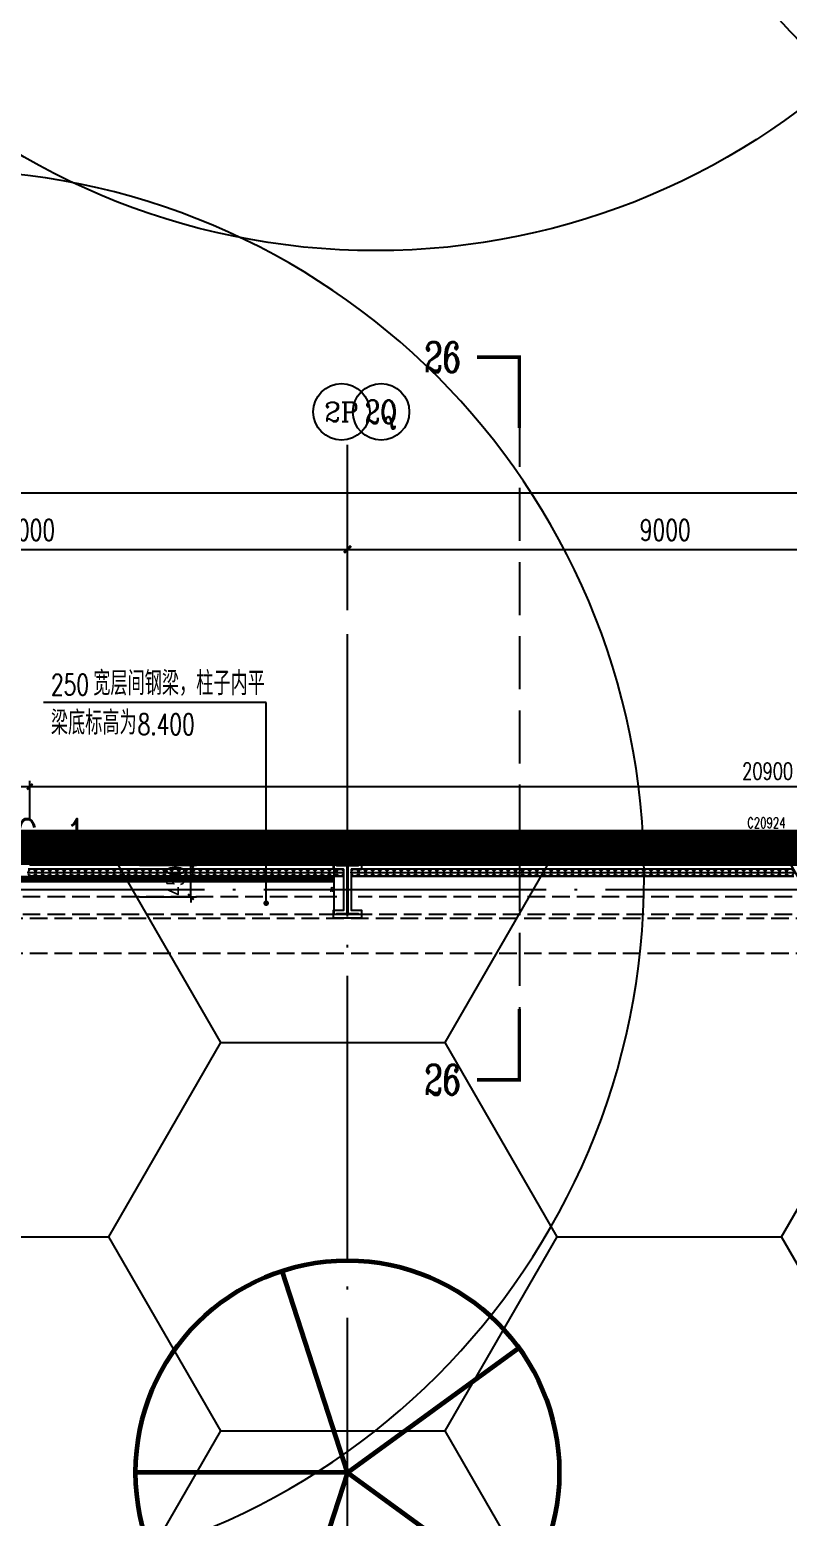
# Model space of a CAD drawing. Extents: x -821772 to -21949, y 506164 to 1049594.
# Drawn here: x -250354 to -239612, y 713685 to 734747 of the extents above; entities that cross this region are included whole.
import ezdxf
from ezdxf.enums import TextEntityAlignment as Align
from ezdxf.xclip import XClip

# ---------------------------------------------------------------- set-up
doc = ezdxf.new("R2010")
doc.units = 0
doc.header["$LTSCALE"] = 1000
doc.header["$MEASUREMENT"] = 0
doc.header["$XCLIPFRAME"] = 2
for name, pattern in [('10平面20250807_t3$0$CENTER', [2, 1.25, -0.25, 0.25, -0.25]), ('10平面20250807_t3$0$DASH', [0.35, 0.25, -0.1]), ('10平面20250807_t3$0$DOTE', [2.42, 2, -0.2, 0.02, -0.2]), ('DASH', [0.35, 0.25, -0.1])]:
    doc.linetypes.add(name, pattern=pattern)
doc.layers.get('Defpoints').update_dxf_attribs({"color": 210})
for name, color, linetype, lineweight in [('1-防火分区线', 201, 'DASH', 50), ('10平面20250807_t3$0$THIN', 8, 'Continuous', 0), ('10平面20250807_t3$0$柱间支撑', 8, '10平面20250807_t3$0$CENTER', 0)]:
    doc.layers.add(name, color=color, linetype=linetype, lineweight=lineweight)
for name, color, linetype in [('10平面20250807_t3$0$A-AXIS-D', 8, 'Continuous'), ('10平面20250807_t3$0$A-AXIS-DOTE', 8, '10平面20250807_t3$0$DOTE'), ('10平面20250807_t3$0$A-AXIS-DP', 8, 'Continuous'), ('10平面20250807_t3$0$A-AXIS-SYMB', 8, 'Continuous'), ('10平面20250807_t3$0$A-HATCH-2', 8, 'Continuous'), ('10平面20250807_t3$0$A-HRAIL', 8, 'Continuous'), ('10平面20250807_t3$0$A-LIN-V', 8, 'Continuous'), ('10平面20250807_t3$0$A-SFCE', 8, 'Continuous'), ('10平面20250807_t3$0$A-WINDOW', 8, 'Continuous'), ('10平面20250807_t3$0$AS-COLN', 8, 'Continuous'), ('10平面20250807_t3$0$AS-WALL', 8, 'Continuous'), ('10平面20250807_t3$0$AS-结构边线层', 8, 'Continuous'), ('10平面20250807_t3$0$DIM_SYMB', 8, 'Continuous'), ('10平面20250807_t3$0$PUB_TEXT', 8, 'Continuous'), ('10平面20250807_t3$0$SB_ZF消火栓', 10, 'Continuous'), ('10平面20250807_t3$0$建-窗', 8, 'Continuous'), ('10平面20250807_t3$0$建-门窗编号', 8, 'Continuous'), ('PUB_HATCH', 8, 'Continuous')]:
    doc.layers.add(name, color=color, linetype=linetype)
doc.styles.add('10平面20250807_t3$0$_TCH_AXIS', font='COMPLEX', dxfattribs={"bigfont": 'GBCBIG'})
doc.styles.add('10平面20250807_t3$0$_TCH_DIM', font='SIMPLEX', dxfattribs={"bigfont": 'GBCBIG'})
doc.styles.add('10平面20250807_t3$0$_TCH_DIM_T3', font='SIMPLEX', dxfattribs={"width": 0.705882, "bigfont": 'GBCBIG'})
doc.styles.add('10平面20250807_t3$0$_TCH_LABEL', font='COMPLEX', dxfattribs={"bigfont": 'GBCBIG'})
doc.styles.add('10平面20250807_t3$0$A-WIN-LABEL', font='SIMPLEX', dxfattribs={"bigfont": 'GBCBIG'})
doc.styles.add('10平面20250807_t3$0$TSSD_Rein', font='tj-romans1.shx', dxfattribs={"width": 0.7, "bigfont": 'tj-hztxt.shx'})
doc.dimstyles.new('10平面20250807_t3$0$_TCH_ARCH&&10', dxfattribs={"dimtxt": 29.75, "dimasz": 10, "dimexe": 10, "dimexo": 10, "dimgap": 12.625, "dimtad": 1, "dimdec": 0, "dimzin": 0, "dimdsep": 46, "dimtxsty": '10平面20250807_t3$0$_TCH_DIM_T3', "dimblk": '10平面20250807_t3$0$_ArchTick', "dimcen": 0.09, "dimclrt": 7, "dimazin": 2, "dimtfac": 1, "dimtdec": 0, "dimtix": 1, "dimtmove": 2, "dimatfit": 3, "dimfxl": 0, "dimtolj": 1, "dimtzin": 0, "dimarcsym": 0})
doc.dimstyles.new('10平面20250807_t3$0$_TCH_ARCH&&100', dxfattribs={"dimtxt": 297.5, "dimasz": 100, "dimexe": 100, "dimexo": 100, "dimgap": 126.25, "dimtad": 1, "dimdec": 0, "dimzin": 0, "dimdsep": 46, "dimtxsty": '10平面20250807_t3$0$_TCH_DIM_T3', "dimblk": '10平面20250807_t3$0$_ArchTick', "dimcen": 0.09, "dimclrt": 7, "dimazin": 2, "dimtfac": 1, "dimtdec": 0, "dimtix": 1, "dimtmove": 2, "dimatfit": 3, "dimfxl": 0, "dimtolj": 1, "dimtzin": 0, "dimarcsym": 0})
doc.dimstyles.new('10平面20250807_t3$0$_TCH_ARCH&&80', dxfattribs={"dimtxt": 238, "dimasz": 80, "dimexe": 80, "dimexo": 80, "dimgap": 101, "dimtad": 1, "dimdec": 0, "dimzin": 0, "dimdsep": 46, "dimtxsty": '10平面20250807_t3$0$_TCH_DIM_T3', "dimblk": '10平面20250807_t3$0$_ArchTick', "dimcen": 0.09, "dimclrt": 7, "dimazin": 2, "dimtfac": 1, "dimtdec": 0, "dimtix": 1, "dimtmove": 2, "dimatfit": 3, "dimfxl": 0, "dimtolj": 1, "dimtzin": 0, "dimarcsym": 0})

# ---------------------------------------------------------------- blocks, each defined once
blk = doc.blocks.new('10平面20250807_t3$0$_ArchTick')
at = {"color": 0, "linetype": 'ByBlock', "const_width": 0.4}
blk.add_lwpolyline([(-0.5, -0.5), (0.5, 0.5)], dxfattribs=at)
blk = doc.blocks.new('*D10030')
at = {"layer": '10平面20250807_t3$0$A-AXIS-D', "color": 0, "lineweight": -2}
for p, q in [((-34118, -78290), (-34118, -77330)), ((-34118, -77430), (-25118, -77430)), ((-25118, -78290), (-25118, -77330))]:
    blk.add_line(p, q, dxfattribs=at)
at = {"layer": 'Defpoints', "color": 0}
for p in [(-25118, -77430), (-34118, -78390), (-25118, -78390)]:
    blk.add_point(p, dxfattribs=at)
at = {"layer": '10平面20250807_t3$0$A-AXIS-D', "color": 0, "lineweight": -2, "xscale": 100, "yscale": 100, "zscale": 100, "rotation": 180}
blk.add_blockref('10平面20250807_t3$0$_ArchTick', (-34118, -77430), dxfattribs=at)
at = {"layer": '10平面20250807_t3$0$A-AXIS-D', "color": 0, "lineweight": -2, "xscale": 100, "yscale": 100, "zscale": 100}
blk.add_blockref('10平面20250807_t3$0$_ArchTick', (-25118, -77430), dxfattribs=at)
at = {"layer": '10平面20250807_t3$0$A-AXIS-D', "color": 7, "insert": (-29618, -77155), "char_height": 297.5, "attachment_point": 5, "style": '10平面20250807_t3$0$_TCH_DIM_T3'}
blk.add_mtext('\\A1;9000', dxfattribs=at)
blk = doc.blocks.new('*D10031')
at = {"layer": '10平面20250807_t3$0$A-AXIS-D', "color": 0, "lineweight": -2}
for p, q in [((-25118, -78290), (-25118, -77330)), ((-25118, -77430), (-16118, -77430)), ((-16118, -78290), (-16118, -77330))]:
    blk.add_line(p, q, dxfattribs=at)
at = {"layer": 'Defpoints', "color": 0}
for p in [(-16118, -77430), (-25118, -78390), (-16118, -78390)]:
    blk.add_point(p, dxfattribs=at)
at = {"layer": '10平面20250807_t3$0$A-AXIS-D', "color": 0, "lineweight": -2, "xscale": 100, "yscale": 100, "zscale": 100, "rotation": 180}
blk.add_blockref('10平面20250807_t3$0$_ArchTick', (-25118, -77430), dxfattribs=at)
at = {"layer": '10平面20250807_t3$0$A-AXIS-D', "color": 0, "lineweight": -2, "xscale": 100, "yscale": 100, "zscale": 100}
blk.add_blockref('10平面20250807_t3$0$_ArchTick', (-16118, -77430), dxfattribs=at)
at = {"layer": '10平面20250807_t3$0$A-AXIS-D', "color": 7, "insert": (-20618, -77155), "char_height": 297.5, "attachment_point": 5, "style": '10平面20250807_t3$0$_TCH_DIM_T3'}
blk.add_mtext('\\A1;9000', dxfattribs=at)
blk = doc.blocks.new('*D10045')
at = {"layer": '10平面20250807_t3$0$A-AXIS-D', "color": 0, "lineweight": -2}
for p, q in [((-65318, -78190), (-65318, -76530)), ((-65318, -76630), (92682, -76630)), ((92682, -78190), (92682, -76530))]:
    blk.add_line(p, q, dxfattribs=at)
at = {"layer": 'Defpoints', "color": 0}
for p in [(92682, -76630), (-65318, -78290), (92682, -78290)]:
    blk.add_point(p, dxfattribs=at)
at = {"layer": '10平面20250807_t3$0$A-AXIS-D', "color": 0, "lineweight": -2, "xscale": 100, "yscale": 100, "zscale": 100, "rotation": 180}
blk.add_blockref('10平面20250807_t3$0$_ArchTick', (-65318, -76630), dxfattribs=at)
at = {"layer": '10平面20250807_t3$0$A-AXIS-D', "color": 0, "lineweight": -2, "xscale": 100, "yscale": 100, "zscale": 100}
blk.add_blockref('10平面20250807_t3$0$_ArchTick', (92682, -76630), dxfattribs=at)
at = {"layer": '10平面20250807_t3$0$A-AXIS-D', "color": 7, "insert": (13682, -76355), "char_height": 297.5, "attachment_point": 5, "style": '10平面20250807_t3$0$_TCH_DIM_T3'}
blk.add_mtext('\\A1;158000', dxfattribs=at)
blk = doc.blocks.new('10平面20250807_t3$0$WINDOW2DLIB$DYNSTYLE$00000005')
at = {"color": 0}
for points in [[(-0.5, 0.5), (-0.5, -0.5)], [(-0.5, 0.5), (0.5, 0.5)], [(0.5, -0.5), (0.5, 0.5)], [(0.5, 0.1667), (-0.5, 0.1667)], [(0.5, -0.1667), (-0.5, -0.1667)], [(-0.5, -0.5), (0.5, -0.5)]]:
    blk.add_lwpolyline(points, dxfattribs=at)
blk = doc.blocks.new('10平面20250807_t3$0$42343243')
at = {"layer": '10平面20250807_t3$0$建-窗'}
ref = blk.add_blockref('10平面20250807_t3$0$WINDOW2DLIB$DYNSTYLE$00000005', (-239904, 1223020), dxfattribs=dict(at, xscale=-20900, yscale=-300, zscale=300, rotation=359.9999999994902))
ref.add_attrib('A', 'C20924', (-240194, 1223393), dxfattribs={"layer": '10平面20250807_t3$0$建-门窗编号', "ltscale": 500, "height": 148.8, "style": '10平面20250807_t3$0$A-WIN-LABEL', "width": 0.705882})
blk = doc.blocks.new('10平面20250807_t3$0$43243')
at = {"layer": '10平面20250807_t3$0$AS-结构边线层'}
blk.add_lwpolyline([(-229294, 723090), (-250514, 723090), (-250514, 722920), (-252354, 722920), (-252354, 722470), (-254454, 722470), (-254454, 722920), (-264361, 722920), (-285754, 656986), (-285754, 639720), (-254454, 639720), (-254454, 640170), (-252354, 640170), (-252354, 639720), (-250514, 639720), (-250514, 639550), (-229294, 639550)], dxfattribs=at)
blk = doc.blocks.new('*D10468')
at = {"layer": '10平面20250807_t3$0$A-AXIS-DP', "color": 0, "lineweight": -2}
for p, q in [((-248800, 722920), (-247992, 722920)), ((-248072, 722920), (-248072, 723000)), ((-248072, 722470), (-248072, 722920)), ((-248800, 722470), (-247992, 722470)), ((-248072, 722470), (-248072, 722390))]:
    blk.add_line(p, q, dxfattribs=at)
at = {"layer": 'Defpoints', "color": 0}
for p in [(-248880, 722920), (-248072, 722920), (-248880, 722470)]:
    blk.add_point(p, dxfattribs=at)
at = {"layer": '10平面20250807_t3$0$A-AXIS-DP', "color": 0, "lineweight": -2, "xscale": 80, "yscale": 80, "zscale": 80}
for p, rotation in [((-248072, 722920), 270), ((-248072, 722470), 90)]:
    blk.add_blockref('10平面20250807_t3$0$_ArchTick', p, dxfattribs=dict(at, rotation=rotation))
at = {"layer": '10平面20250807_t3$0$A-AXIS-DP', "color": 7, "insert": (-248292, 722695), "char_height": 238, "attachment_point": 5, "rotation": 90, "style": '10平面20250807_t3$0$_TCH_DIM_T3'}
blk.add_mtext('\\A1;450', dxfattribs=at)
blk = doc.blocks.new('*D10488')
at = {"layer": '10平面20250807_t3$0$A-AXIS-DP', "color": 0, "lineweight": -2}
for p, q in [((-195790, 766880), (-195790, 766929)), ((-195790, 766919), (-195490, 766919)), ((-195490, 766880), (-195490, 766929))]:
    blk.add_line(p, q, dxfattribs=at)
at = {"layer": 'Defpoints', "color": 0}
for p in [(-195790, 766870), (-195490, 766919), (-195490, 766870)]:
    blk.add_point(p, dxfattribs=at)
at = {"layer": '10平面20250807_t3$0$A-AXIS-DP', "color": 0, "lineweight": -2, "xscale": 10, "yscale": 10, "zscale": 10, "rotation": 180}
blk.add_blockref('10平面20250807_t3$0$_ArchTick', (-195790, 766919), dxfattribs=at)
at = {"layer": '10平面20250807_t3$0$A-AXIS-DP', "color": 0, "lineweight": -2, "xscale": 10, "yscale": 10, "zscale": 10}
blk.add_blockref('10平面20250807_t3$0$_ArchTick', (-195490, 766919), dxfattribs=at)
at = {"layer": '10平面20250807_t3$0$A-AXIS-DP', "color": 7, "insert": (-195640, 766946), "char_height": 29.8, "attachment_point": 5, "style": '10平面20250807_t3$0$_TCH_DIM_T3'}
blk.add_mtext('\\A1;300', dxfattribs=at)
blk = doc.blocks.new('*D10489')
at = {"layer": '10平面20250807_t3$0$A-AXIS-DP', "color": 0, "lineweight": -2}
for p, q in [((-195800, 766820), (-195841, 766820)), ((-195831, 766120), (-195831, 766820)), ((-195800, 766120), (-195841, 766120))]:
    blk.add_line(p, q, dxfattribs=at)
at = {"layer": 'Defpoints', "color": 0}
for p in [(-195831, 766820), (-195790, 766820), (-195790, 766120)]:
    blk.add_point(p, dxfattribs=at)
at = {"layer": '10平面20250807_t3$0$A-AXIS-DP', "color": 0, "lineweight": -2, "xscale": 10, "yscale": 10, "zscale": 10}
for p, rotation in [((-195831, 766820), 90), ((-195831, 766120), 270)]:
    blk.add_blockref('10平面20250807_t3$0$_ArchTick', p, dxfattribs=dict(at, rotation=rotation))
at = {"layer": '10平面20250807_t3$0$A-AXIS-DP', "color": 7, "insert": (-195859, 766470), "char_height": 29.8, "attachment_point": 5, "rotation": 90, "style": '10平面20250807_t3$0$_TCH_DIM_T3'}
blk.add_mtext('\\A1;700', dxfattribs=at)
blk = doc.blocks.new('10平面20250807_t3$0$w42343')
at = {"layer": '10平面20250807_t3$0$A-HATCH-2', "linetype": '10平面20250807_t3$0$DASH'}
for p, q in [((-263654.2, 722170), (-128354.2, 722170)), ((-263654.2, 721670), (-128354.2, 721670))]:
    blk.add_line(p, q, dxfattribs=at)
blk = doc.blocks.new('10平面20250807_t3$0$w4324324')
at = {"layer": '10平面20250807_t3$0$A-HATCH-2', "lineweight": 60}
for q in [(-1694760, 686605), (-1697614, 684532), (-1691907, 684532), (-1696524, 681178), (-1692997, 681178)]:
    blk.add_line((-1694760, 683605), q, dxfattribs=at)
blk.add_circle((-1694760, 683605), 3000, dxfattribs=at)
blk = doc.blocks.new('10平面20250807_t3$0$ner546')
at = {"layer": '10平面20250807_t3$0$A-LIN-V'}
blk.add_blockref('10平面20250807_t3$0$w4324324', (631280, 43256), dxfattribs=at)
blk = doc.blocks.new('10平面20250807_t3$0$23124232432')
at = {"layer": '10平面20250807_t3$0$柱间支撑', "const_width": 100}
blk.add_lwpolyline([(-246054, 722720), (-254654, 722720)], dxfattribs=at)
at = {"layer": '10平面20250807_t3$0$THIN', "style": '10平面20250807_t3$0$TSSD_Rein', "width": 0.7}
blk.add_text('SZC-1', height=500, dxfattribs=at).set_placement((-250354, 722920), align=Align.BOTTOM_CENTER)
blk = doc.blocks.new('10平面20250807_t3$0$99平面图例外参$0$$LinePat$圆环')
for points in [[(0, 150), (300, 150)], [(0, 0), (300, 0)], [(0, -150), (300, -150)]]:
    blk.add_lwpolyline(points)
at = {"color": 0}
blk.add_circle((150, 0), 150, dxfattribs=at)
blk = doc.blocks.new('10平面20250807_t3$0$34242343243')
at = {"layer": '10平面20250807_t3$0$A-HRAIL', "yscale": 0.3333333333333333, "zscale": 0.3333333333333333}
for p, xscale, rotation in [((-250375, 722814), 0.3384127419231498, 2.033568827363012e-10), ((-250274, 722814), 0.3384127419231498, 2.033568827363012e-10), ((-250172, 722814), 0.3384127419231498, 2.033568827363012e-10), ((-250071, 722814), 0.3384127419231498, 2.033568827363012e-10), ((-249969, 722814), 0.3384127419231498, 2.033568827363012e-10), ((-249868, 722814), 0.3384127419231498, 2.033568827363012e-10), ((-249766, 722814), 0.3384127419231498, 2.033568827363012e-10), ((-249665, 722814), 0.3384127419231498, 2.033568827363012e-10), ((-249563, 722814), 0.3384127419231498, 2.033568827363012e-10), ((-249462, 722814), 0.3384127419231498, 2.033568827363012e-10), ((-249360, 722814), 0.3384127419231498, 2.033568827363012e-10), ((-249258, 722814), 0.3384127419231498, 2.033568827363012e-10), ((-249157, 722814), 0.3384127419231498, 2.033568827363012e-10), ((-249055, 722814), 0.3384127419231498, 2.033568827363012e-10), ((-248954, 722814), 0.3384127419231498, 2.033568827363012e-10), ((-248852, 722814), 0.3384127419231498, 2.033568827363012e-10), ((-248751, 722814), 0.3384127419231498, 2.033568827363012e-10), ((-248649, 722814), 0.3384127419231498, 2.033568827363012e-10), ((-248548, 722814), 0.3384127419231498, 2.033568827363012e-10), ((-248446, 722814), 0.3384127419231498, 2.033568827363012e-10), ((-248345, 722814), 0.3384127419231498, 2.033568827363012e-10), ((-248243, 722814), 0.3384127419231498, 2.033568827363012e-10), ((-248142, 722814), 0.3384127419231498, 2.033568827363012e-10), ((-248040, 722814), 0.3384127419231498, 2.033568827363012e-10), ((-247939, 722814), 0.3384127419231498, 2.033568827363012e-10), ((-247837, 722814), 0.3384127419231498, 2.033568827363012e-10), ((-247736, 722814), 0.3384127419231498, 2.033568827363012e-10), ((-247634, 722814), 0.3384127419231498, 2.033568827363012e-10), ((-247533, 722814), 0.3384127419231498, 2.033568827363012e-10), ((-247431, 722814), 0.3384127419231498, 2.033568827363012e-10), ((-247330, 722814), 0.3384127419231498, 2.033568827363012e-10), ((-247228, 722814), 0.3384127419231498, 2.033568827363012e-10), ((-247126, 722814), 0.3384127419231498, 2.033568827363012e-10), ((-247025, 722814), 0.3384127419231498, 2.033568827363012e-10), ((-246923, 722814), 0.3384127419231498, 2.033568827363012e-10), ((-246822, 722814), 0.3384127419231498, 2.033568827363012e-10), ((-246720, 722814), 0.3384127419231498, 2.033568827363012e-10), ((-246619, 722814), 0.3384127419231498, 2.033568827363012e-10), ((-246517, 722814), 0.3384127419231498, 2.033568827363012e-10), ((-246416, 722814), 0.3384127419231498, 2.033568827363012e-10), ((-246314, 722814), 0.3384127419231498, 2.033568827363012e-10), ((-246213, 722814), 0.3384127419231498, 2.033568827363012e-10), ((-246111, 722814), 0.3384127419231498, 2.033568827363012e-10), ((-246010, 722814), 0.3384127419231498, 2.033568827363012e-10), ((-245800, 722814), 0.3368181818181818, 2.032837260091426e-10), ((-245699, 722814), 0.3368181818181818, 2.032837260091426e-10), ((-245598, 722814), 0.3368181818181818, 2.032837260091426e-10), ((-245497, 722814), 0.3368181818181818, 2.032837260091426e-10), ((-245396, 722814), 0.3368181818181818, 2.032837260091426e-10), ((-245295, 722814), 0.3368181818181818, 2.032837260091426e-10), ((-245194, 722814), 0.3368181818181818, 2.032837260091426e-10), ((-245093, 722814), 0.3368181818181818, 2.032837260091426e-10), ((-244992, 722814), 0.3368181818181818, 2.032837260091426e-10), ((-244891, 722814), 0.3368181818181818, 2.032837260091426e-10), ((-244790, 722814), 0.3368181818181818, 2.032837260091426e-10), ((-244689, 722814), 0.3368181818181818, 2.032837260091426e-10), ((-244588, 722814), 0.3368181818181818, 2.032837260091426e-10), ((-244487, 722814), 0.3368181818181818, 2.032837260091426e-10), ((-244386, 722814), 0.3368181818181818, 2.032837260091426e-10), ((-244285, 722814), 0.3368181818181818, 2.032837260091426e-10), ((-244183, 722814), 0.3368181818181818, 2.032837260091426e-10), ((-244082, 722814), 0.3368181818181818, 2.032837260091426e-10), ((-243981, 722814), 0.3368181818181818, 2.032837260091426e-10), ((-243880, 722814), 0.3368181818181818, 2.032837260091426e-10), ((-243779, 722814), 0.3368181818181818, 2.032837260091426e-10), ((-243678, 722814), 0.3368181818181818, 2.032837260091426e-10), ((-243577, 722814), 0.3368181818181818, 2.032837260091426e-10), ((-243476, 722814), 0.3368181818181818, 2.032837260091426e-10), ((-243375, 722814), 0.3368181818181818, 2.032837260091426e-10), ((-243274, 722814), 0.3368181818181818, 2.032837260091426e-10), ((-243173, 722814), 0.3368181818181818, 2.032837260091426e-10), ((-243072, 722814), 0.3368181818181818, 2.032837260091426e-10), ((-242971, 722814), 0.3368181818181818, 2.032837260091426e-10), ((-242870, 722814), 0.3368181818181818, 2.032837260091426e-10), ((-242769, 722814), 0.3368181818181818, 2.032837260091426e-10), ((-242668, 722814), 0.3368181818181818, 2.032837260091426e-10), ((-242567, 722814), 0.3368181818181818, 2.032837260091426e-10), ((-242466, 722814), 0.3368181818181818, 2.032837260091426e-10), ((-242365, 722814), 0.3368181818181818, 2.032837260091426e-10), ((-242264, 722814), 0.3368181818181818, 2.032837260091426e-10), ((-242163, 722814), 0.3368181818181818, 2.032837260091426e-10), ((-242062, 722814), 0.3368181818181818, 2.032837260091426e-10), ((-241960, 722814), 0.3368181818181818, 2.032837260091426e-10), ((-241859, 722814), 0.3368181818181818, 2.032837260091426e-10), ((-241758, 722814), 0.3368181818181818, 2.032837260091426e-10), ((-241657, 722814), 0.3368181818181818, 2.032837260091426e-10), ((-241556, 722814), 0.3368181818181818, 2.032837260091426e-10), ((-241455, 722814), 0.3368181818181818, 2.032837260091426e-10), ((-241354, 722814), 0.3368181818181818, 2.032837260091426e-10), ((-241253, 722814), 0.3368181818181818, 2.032837260091426e-10), ((-241152, 722814), 0.3368181818181818, 2.032837260091426e-10), ((-241051, 722814), 0.3368181818181818, 2.032837260091426e-10), ((-240950, 722814), 0.3368181818181818, 2.032837260091426e-10), ((-240849, 722814), 0.3368181818181818, 2.032837260091426e-10), ((-240748, 722814), 0.3368181818181818, 2.032837260091426e-10), ((-240647, 722814), 0.3368181818181818, 2.032837260091426e-10), ((-240546, 722814), 0.3368181818181818, 2.032837260091426e-10), ((-240445, 722814), 0.3368181818181818, 2.032837260091426e-10), ((-240344, 722814), 0.3368181818181818, 2.032837260091426e-10), ((-240243, 722814), 0.3368181818181818, 2.032837260091426e-10), ((-240142, 722814), 0.3368181818181818, 2.032837260091426e-10), ((-240041, 722814), 0.3368181818181818, 2.032837260091426e-10), ((-239940, 722814), 0.3368181818181818, 2.032837260091426e-10), ((-239839, 722814), 0.3368181818181818, 2.032837260091426e-10), ((-239737, 722814), 0.3368181818181818, 2.032837260091426e-10), ((-239636, 722814), 0.3368181818181818, 2.032837260091426e-10)]:
    blk.add_blockref('10平面20250807_t3$0$99平面图例外参$0$$LinePat$圆环', p, dxfattribs=dict(at, xscale=xscale, rotation=rotation))
blk = doc.blocks.new('10平面20250807_t3$0$A$C5D961328')
at = {"layer": '10平面20250807_t3$0$SB_ZF消火栓'}
blk.add_hatch(color=256, dxfattribs=at).paths.add_polyline_path([(0, 40), (700, 40), (700, 240)])
at = {"layer": '10平面20250807_t3$0$A-LIN-V', "ltscale": 500}
blk.add_circle((350, 40), 10001, dxfattribs=at)
at = {"layer": '10平面20250807_t3$0$SB_ZF消火栓'}
for p, q in [((700, 240), (0, 240)), ((0, 240), (0, 40)), ((700, 240), (0, 40)), ((700, 240), (700, 40)), ((0, 40), (700, 40))]:
    blk.add_line(p, q, dxfattribs=at)
at = {"layer": '10平面20250807_t3$0$SB_ZF消火栓', "color": 1}
blk.add_circle((140, 140), 32.5, dxfattribs=at)
blk = doc.blocks.new('10平面20250807_t3$0$234243242332')
at = {"layer": '10平面20250807_t3$0$SB_ZF消火栓'}
blk.add_blockref('10平面20250807_t3$0$A$C5D961328', (-245804, 741580), dxfattribs=at)
at = {"layer": '10平面20250807_t3$0$SB_ZF消火栓', "xscale": -1}
blk.add_blockref('10平面20250807_t3$0$A$C5D961328', (-231994, 741580), dxfattribs=at)
at = {"layer": '10平面20250807_t3$0$SB_ZF消火栓', "xscale": -1, "rotation": 180}
blk.add_blockref('10平面20250807_t3$0$A$C5D961328', (-252003, 722804), dxfattribs=at)
blk = doc.blocks.new('*D12196')
at = {"layer": '10平面20250807_t3$0$A-AXIS-DP', "color": 0, "lineweight": -2}
for p, q in [((-252654, 723560), (-252654, 724110)), ((-250354, 723560), (-250354, 724110)), ((-252654, 724030), (-250354, 724030))]:
    blk.add_line(p, q, dxfattribs=at)
at = {"layer": 'Defpoints', "color": 0}
for p in [(-250354, 724030), (-252654, 723480), (-250354, 723480)]:
    blk.add_point(p, dxfattribs=at)
at = {"layer": '10平面20250807_t3$0$A-AXIS-DP', "color": 0, "lineweight": -2, "xscale": 80, "yscale": 80, "zscale": 80, "rotation": 180}
blk.add_blockref('10平面20250807_t3$0$_ArchTick', (-252654, 724030), dxfattribs=at)
at = {"layer": '10平面20250807_t3$0$A-AXIS-DP', "color": 0, "lineweight": -2, "xscale": 80, "yscale": 80, "zscale": 80}
blk.add_blockref('10平面20250807_t3$0$_ArchTick', (-250354, 724030), dxfattribs=at)
at = {"layer": '10平面20250807_t3$0$A-AXIS-DP', "color": 7, "insert": (-251504, 724250), "char_height": 238, "attachment_point": 5, "style": '10平面20250807_t3$0$_TCH_DIM_T3'}
blk.add_mtext('\\A1;2300', dxfattribs=at)
blk = doc.blocks.new('*D12197')
at = {"layer": '10平面20250807_t3$0$A-AXIS-DP', "color": 0, "lineweight": -2}
for p, q in [((-250354, 723560), (-250354, 724110)), ((-229454, 723560), (-229454, 724110)), ((-250354, 724030), (-229454, 724030))]:
    blk.add_line(p, q, dxfattribs=at)
at = {"layer": 'Defpoints', "color": 0}
for p in [(-229454, 724030), (-250354, 723480), (-229454, 723480)]:
    blk.add_point(p, dxfattribs=at)
at = {"layer": '10平面20250807_t3$0$A-AXIS-DP', "color": 0, "lineweight": -2, "xscale": 80, "yscale": 80, "zscale": 80, "rotation": 180}
blk.add_blockref('10平面20250807_t3$0$_ArchTick', (-250354, 724030), dxfattribs=at)
at = {"layer": '10平面20250807_t3$0$A-AXIS-DP', "color": 0, "lineweight": -2, "xscale": 80, "yscale": 80, "zscale": 80}
blk.add_blockref('10平面20250807_t3$0$_ArchTick', (-229454, 724030), dxfattribs=at)
at = {"layer": '10平面20250807_t3$0$A-AXIS-DP', "color": 7, "insert": (-239904, 724250), "char_height": 238, "attachment_point": 5, "style": '10平面20250807_t3$0$_TCH_DIM_T3'}
blk.add_mtext('\\A1;20900', dxfattribs=at)
blk = doc.blocks.new('10平面20250807_t3$0$dote')
at = {"layer": '10平面20250807_t3$0$A-AXIS-D'}
for centre in [(-25202.7, -75483.9), (-24642.7, -75483.9)]:
    blk.add_circle(centre, 400, dxfattribs=at)
at = {"layer": '10平面20250807_t3$0$A-AXIS-DOTE', "ltscale": 2}
for p, q in [((-25117.8, -169748.9), (-25117.8, -75950)), ((98696.4, -82250), (-75513.6, -82250))]:
    blk.add_line(p, q, dxfattribs=at)
at = {"layer": '10平面20250807_t3$0$DIM_SYMB', "linetype": '10平面20250807_t3$0$DASH', "ltscale": 3}
blk.add_line((-22683.6, -75510), (-22683.6, -84140), dxfattribs=at)
at = {"layer": '10平面20250807_t3$0$DIM_SYMB', "const_width": 50}
for points in [[(-23283.6, -74710), (-22683.6, -74710), (-22683.6, -75710)], [(-22683.6, -83940), (-22683.6, -84940), (-23283.6, -84940)]]:
    blk.add_lwpolyline(points, dxfattribs=at)
at = {"layer": '10平面20250807_t3$0$PUB_TEXT', "style": '10平面20250807_t3$0$_TCH_LABEL', "width": 0.705882}
for p in [(-24026.5, -74922.5), (-24026.5, -85152.5)]:
    blk.add_text('26', height=425, dxfattribs=at).set_placement(p)
at = {"layer": '10平面20250807_t3$0$PUB_TEXT', "style": '10平面20250807_t3$0$_TCH_AXIS'}
blk.add_text('2P', height=276.42, dxfattribs=at).set_placement((-25446.2, -75622.1), (-24959.2, -75622.1), align=Align.FIT)
at = {"layer": '10平面20250807_t3$0$PUB_TEXT', "style": '10平面20250807_t3$0$_TCH_AXIS', "width": 0.807692}
blk.add_text('2Q', height=327.87, dxfattribs=at).set_placement((-24869.7, -75647.8), (-24415.7, -75647.8), align=Align.FIT)
at = {"layer": '10平面20250807_t3$0$A-AXIS-D'}
for base, p1, p2, picture, middle in [((92682.2, -76630), (-65317.8, -78290), (92682.2, -78290), '*D10045', (13682.2, -76355)), ((-25117.8, -77430), (-34117.8, -78390), (-25117.8, -78390), '*D10030', (-29617.8, -77155)), ((-16117.8, -77430), (-25117.8, -78390), (-16117.8, -78390), '*D10031', (-20617.8, -77155))]:
    dim = blk.add_linear_dim(base=base, p1=p1, p2=p2, angle=0, dimstyle='10平面20250807_t3$0$_TCH_ARCH&&100', override={"dimgap": 0}, dxfattribs=at)
    dim.commit()
    dim.dimension.update_dxf_attribs({"geometry": picture, "text_midpoint": middle, "dimtype": 129})
blk = doc.blocks.new('10平面20250807_t3$0$3243243')
at = {"layer": '10平面20250807_t3$0$A-AXIS-SYMB'}
for p, q in [((-247005.8, 725220), (-250160, 725220)), ((-247005.8, 722380), (-247005.8, 725220))]:
    blk.add_line(p, q, dxfattribs=at)
at = {"layer": '10平面20250807_t3$0$A-AXIS-SYMB', "const_width": 40}
blk.add_lwpolyline([(-247005.8, 722360, 1), (-247005.8, 722400, 1)], format="xyb", close=True, dxfattribs=at)
at = {"layer": '10平面20250807_t3$0$A-SFCE', "color": 2, "linetype": '10平面20250807_t3$0$DASH'}
for p, q in [((-246004.2, 722470), (-254704.2, 722470)), ((-246004.2, 722220), (-254704.2, 722220))]:
    blk.add_line(p, q, dxfattribs=at)
at = {"layer": '10平面20250807_t3$0$A-SFCE', "linetype": '10平面20250807_t3$0$DASH'}
for p, q in [((-228004.2, 722470), (-245704.2, 722470)), ((-228004.2, 722220), (-245704.2, 722220))]:
    blk.add_line(p, q, dxfattribs=at)
at = {"layer": '10平面20250807_t3$0$PUB_TEXT', "style": '10平面20250807_t3$0$_TCH_DIM', "width": 0.705882}
for s, p in [('250', (-250055, 725325)), ('8.400', (-248826.3, 724765))]:
    blk.add_text(s, height=297.5, dxfattribs=at).set_placement(p)
at = {"layer": '10平面20250807_t3$0$PUB_TEXT', "style": '10平面20250807_t3$0$_TCH_DIM'}
for s, p in [('宽层间钢梁，柱子内平', (-249455, 725325)), ('梁底标高为', (-250055, 724765))]:
    blk.add_text(s, height=337.59, dxfattribs=at).set_placement(p)
at = {"layer": '10平面20250807_t3$0$A-AXIS-DP', "color": 1}
dim = blk.add_aligned_dim(p1=(-248880, 722470), p2=(-248880, 722920), distance=-808, dimstyle='10平面20250807_t3$0$_TCH_ARCH&&80', dxfattribs=at)
dim.commit()
dim.dimension.update_dxf_attribs({"geometry": '*D10468', "text_midpoint": (-248292, 722695)})
blk = doc.blocks.new('10平面20250807_t3$0$nt66')
at = {"layer": '10平面20250807_t3$0$A-HATCH-2'}
blk.add_lwpolyline([(-195840, 766870), (-195440, 766870), (-195440, 766758), (-195586, 766758), (-195586, 766182), (-195440, 766182), (-195440, 766070), (-195840, 766070), (-195840, 766182), (-195694, 766182), (-195694, 766758), (-195840, 766758)], close=True, dxfattribs=at)
at = {"layer": '10平面20250807_t3$0$AS-COLN'}
blk.add_lwpolyline([(-195790, 766820), (-195490, 766820), (-195490, 766808), (-195636, 766808), (-195636, 766132), (-195490, 766132), (-195490, 766120), (-195790, 766120), (-195790, 766132), (-195644, 766132), (-195644, 766808), (-195790, 766808)], close=True, dxfattribs=at)
at = {"layer": '10平面20250807_t3$0$A-AXIS-DP'}
for p1, p2, distance, picture, middle in [((-195790, 766870), (-195490, 766870), 48.8, '*D10488', (-195640, 766946.2)), ((-195790, 766120), (-195790, 766820), 41.2, '*D10489', (-195858.7, 766470))]:
    dim = blk.add_aligned_dim(p1=p1, p2=p2, distance=distance, dimstyle='10平面20250807_t3$0$_TCH_ARCH&&10', dxfattribs=at)
    dim.commit()
    dim.dimension.update_dxf_attribs({"geometry": picture, "text_midpoint": middle})
blk = doc.blocks.new('10平面20250807_t3$0$33333')
blk.add_blockref('10平面20250807_t3$0$nt66', (-50214, -43900))
blk = doc.blocks.new('10平面20250807_t3')
at = {"layer": '10平面20250807_t3$0$A-AXIS-DP'}
blk.add_blockref('10平面20250807_t3$0$3243243', (0, 0), dxfattribs=at)
at = {"layer": '10平面20250807_t3$0$A-LIN-V', "rotation": 90.00000000000001}
blk.add_blockref('10平面20250807_t3$0$ner546', (481006.5, 1777800), dxfattribs=at)
at = {"layer": '10平面20250807_t3$0$A-WINDOW'}
for name, p in [('10平面20250807_t3$0$43243', (0, 0)), ('10平面20250807_t3$0$42343243', (0, -499950)), ('10平面20250807_t3$0$33333', (0, 0)), ('10平面20250807_t3$0$w42343', (0, 0))]:
    blk.add_blockref(name, p, dxfattribs=at)
at = {"layer": '10平面20250807_t3$0$AS-WALL'}
blk.add_blockref('10平面20250807_t3$0$dote', (-220736.4, 804820), dxfattribs=at)
at = {"layer": '10平面20250807_t3$0$DIM_SYMB'}
blk.add_blockref('10平面20250807_t3$0$34242343243', (0, 0), dxfattribs=at)
at = {"layer": '10平面20250807_t3$0$SB_ZF消火栓', "linetype": 'Continuous'}
blk.add_blockref('10平面20250807_t3$0$234243242332', (0, 0), dxfattribs=at)
at = {"layer": '10平面20250807_t3$0$柱间支撑'}
blk.add_blockref('10平面20250807_t3$0$23124232432', (0, 0), dxfattribs=at)
at = {"layer": '10平面20250807_t3$0$A-AXIS-DP'}
for p1, p2, picture, middle in [((-252654.2, 723480), (-250354.2, 723480), '*D12196', (-251504.2, 724250)), ((-250354.2, 723480), (-229454.2, 723480), '*D12197', (-239904.2, 724250))]:
    dim = blk.add_aligned_dim(p1=p1, p2=p2, distance=550, dimstyle='10平面20250807_t3$0$_TCH_ARCH&&80', dxfattribs=at)
    dim.commit()
    dim.dimension.update_dxf_attribs({"geometry": picture, "text_midpoint": middle})

msp = doc.modelspace()

# ---------------------------------------------------------------- block references
at = {"ltscale": 100}
ref = msp.add_blockref('10平面20250807_t3', (0, 0), dxfattribs=at)
XClip(ref).set_block_clipping_path([(-386212.6353242097, 506163.79756496), (-21948.7593967821, 884998.2285294847)])

# ---------------------------------------------------------------- next in the draw order: hatches: boundary and pattern name
at = {"layer": 'PUB_HATCH', "ltscale": 5000}
h = msp.add_hatch(dxfattribs=at)
h.set_pattern_fill('HONEY', color=8, scale=2000)
h.set_pattern_definition([(0, (0, 0), (4762.5, 2749.63), [3175, -6350]), (120, (0, 0), (-4762.499, 2749.631), [3175, -6350]), (60, (0, 0), (0.0006, 5499.261), [-6350, 3175])])
h.paths.add_polyline_path([(-198854.2, 639470), (-198854.2, 639970), (-200254.2, 639970), (-200254.2, 639470), (-252854.2, 639470), (-252854.2, 639970), (-254254.2, 639970), (-254254.2, 639470), (-286054.2, 639470), (-286054.2, 657033.3), (-264595.3, 723170), (-254254.2, 723170), (-254254.2, 722670), (-252854.2, 722670), (-252854.2, 723170), (-200254.2, 723170), (-200254.2, 722670), (-198854.2, 722670), (-198854.2, 723170), (-146254.2, 723170), (-146254.2, 722670), (-144854.2, 722670), (-144854.2, 723170), (-128054.2, 723170), (-128054.2, 639470), (-144854.2, 639470), (-144854.2, 639970), (-146254.2, 639970), (-146254.2, 639470)])

# ---------------------------------------------------------------- next in the draw order: linework, layer by layer
at = {"layer": '1-防火分区线', "color": 1, "linetype": 'DASH', "ltscale": 5, "const_width": 500}
msp.add_lwpolyline([(-146254.2, 639470), (-198854.2, 639470), (-198854.2, 639970), (-200254.2, 639970), (-200254.2, 639470), (-252854.2, 639470), (-252854.2, 639970), (-254254.2, 639970), (-254254.2, 639470), (-286054.2, 639470), (-286054.2, 657033.3), (-264595.3, 723170), (-264595.3, 723170), (-254254.2, 723170), (-254254.2, 722670), (-252854.2, 722670), (-252854.2, 723170), (-200254.2, 723170), (-200254.2, 722670), (-198854.2, 722670), (-198854.2, 723170), (-146254.2, 723170)], dxfattribs=at)

doc.saveas('drawing.dxf')
